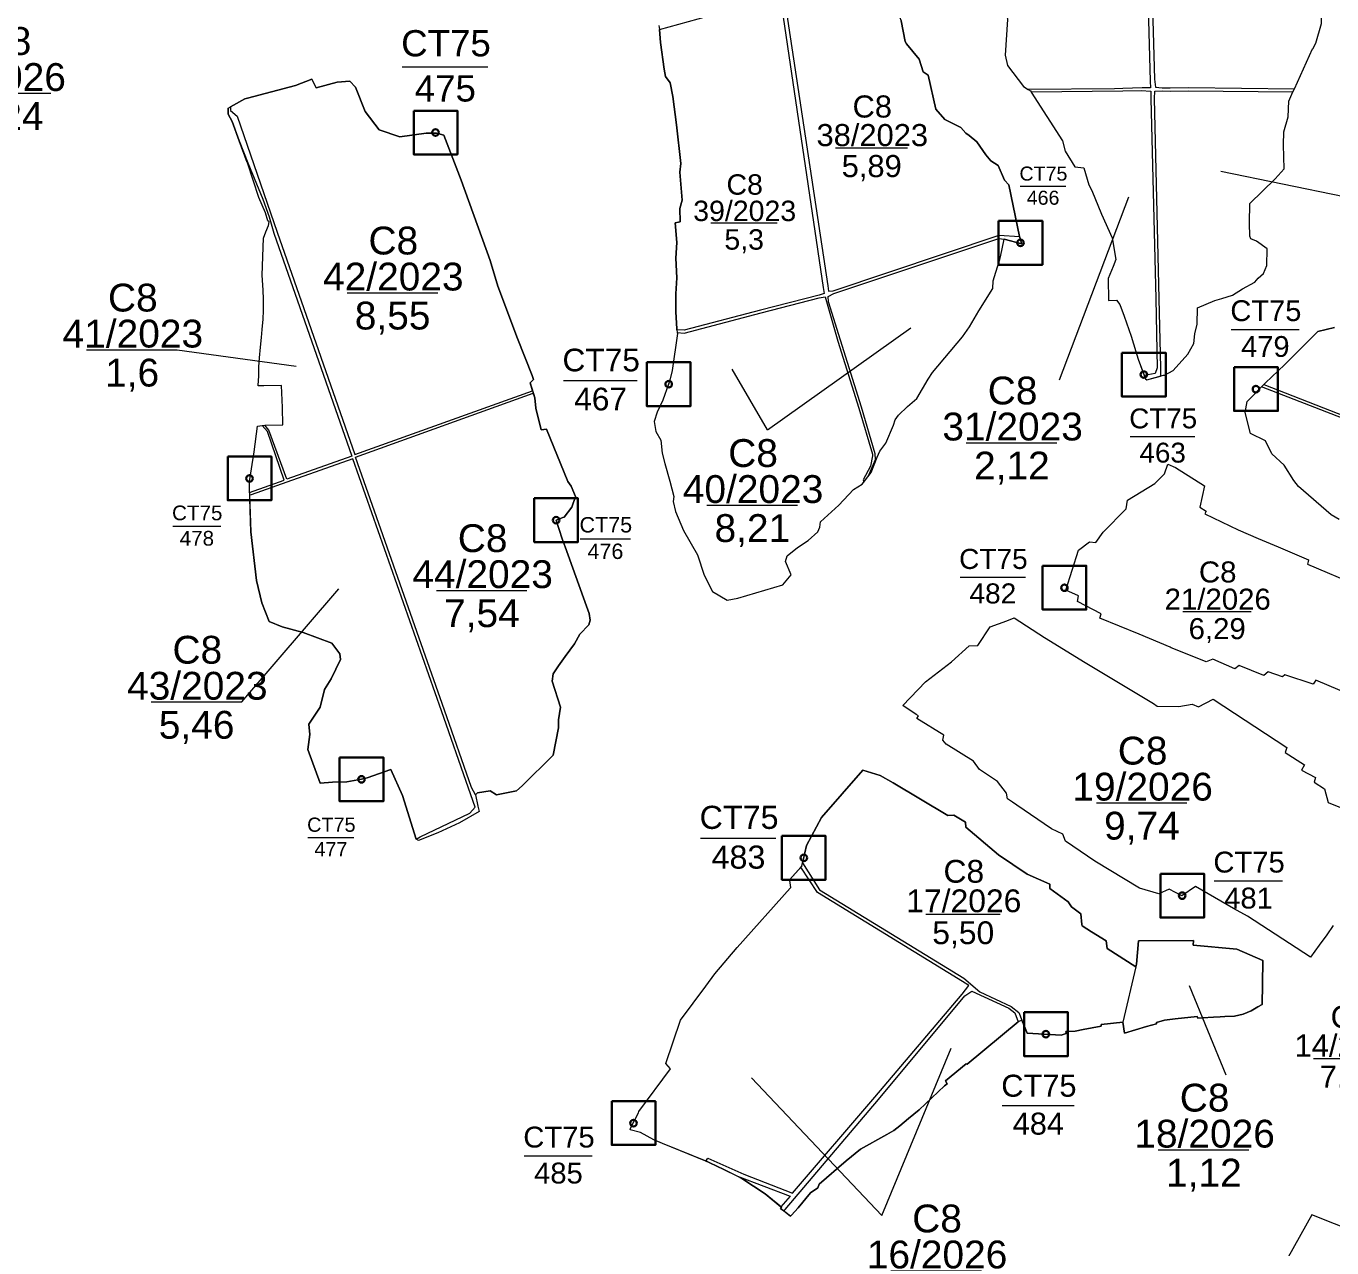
# Model space of a CAD drawing. Header units: metres. Extents: x 419786 to 426231, y 1524317 to 1528091.
# Drawn here: x 423747 to 425239, y 1525583 to 1526979 of the extents above; entities that cross this region are included whole.
import ezdxf
from ezdxf.enums import TextEntityAlignment as Align

# ---------------------------------------------------------------- set-up
doc = ezdxf.new("R2010")
doc.units = ezdxf.units.M
doc.header["$MEASUREMENT"] = 0
doc.linetypes.add('DGN Style 1', pattern=[5.902559, 0.009821, -5.892738])
doc.linetypes.add('DGN Style 2', pattern=[9.82123, 5.892738, -3.928492])
doc.layers.add('RanhOne', color=1, linetype='Continuous', lineweight=0)
doc.styles.add('Style-Arial', font='arial.ttf')
doc.styles.add('Style-Arial IF', font='ariali.ttf')

# ---------------------------------------------------------------- blocks, each defined once
blk = doc.blocks.new('*U0')
at = {"color": 0, "linetype": 'Continuous', "lineweight": -2, "ltscale": 10, "flags": 128}
blk.add_lwpolyline([(-150, 150), (150, 150), (150, -150), (-150, -150), (-150, 150)], close=True, dxfattribs=at)
at = {"color": 0, "linetype": 'Continuous', "lineweight": -2, "ltscale": 10}
blk.add_circle((-0.02828, 0.016065), 22.5, dxfattribs=at)
blk = doc.blocks.new('*U22')
at = {"layer": 'RanhOne', "color": 3, "linetype": 'Continuous', "lineweight": 13}
blk.add_line((-66.520877, -1.660429), (63.750129, -1.660429), dxfattribs=at)
at = {"layer": 'RanhOne', "color": 3, "linetype": 'Continuous', "lineweight": 13, "style": 'Style-Arial'}
blk.add_text('4,24', height=40, dxfattribs=at).set_placement((-1.025137, -54.422685), align=Align.CENTER)
at = {"layer": 'RanhOne', "color": 3, "linetype": 'Continuous', "lineweight": 13, "insert": (-0.000029, 1.089388), "char_height": 40, "attachment_point": 8, "line_spacing_factor": 0.776524, "style": 'Style-Arial'}
blk.add_mtext('C8\\P7/2026', dxfattribs=at)
blk = doc.blocks.new('*U23')
at = {"layer": 'RanhOne', "color": 3, "linetype": 'Continuous', "lineweight": 13}
blk.add_line((-66.520877, -1.660429), (63.750129, -1.660429), dxfattribs=at)
at = {"layer": 'RanhOne', "color": 3, "linetype": 'Continuous', "lineweight": 13, "style": 'Style-Arial'}
blk.add_text('1,6', height=40, dxfattribs=at).set_placement((-1.025137, -54.422685), align=Align.CENTER)
at = {"layer": 'RanhOne', "color": 3, "linetype": 'Continuous', "lineweight": 13, "insert": (-0.000029, 1.089388), "char_height": 40, "attachment_point": 8, "line_spacing_factor": 0.776524, "style": 'Style-Arial'}
blk.add_mtext('C8\\P41/2023', dxfattribs=at)
blk = doc.blocks.new('*U24')
at = {"layer": 'RanhOne', "color": 3, "linetype": 'Continuous', "lineweight": 13}
blk.add_line((-66.520877, -1.660429), (63.750129, -1.660429), dxfattribs=at)
at = {"layer": 'RanhOne', "color": 3, "linetype": 'Continuous', "lineweight": 13, "style": 'Style-Arial'}
blk.add_text('8,55', height=40, dxfattribs=at).set_placement((-1.025137, -54.422685), align=Align.CENTER)
at = {"layer": 'RanhOne', "color": 3, "linetype": 'Continuous', "lineweight": 13, "insert": (-0.000029, 1.089388), "char_height": 40, "attachment_point": 8, "line_spacing_factor": 0.776524, "style": 'Style-Arial'}
blk.add_mtext('C8\\P42/2023', dxfattribs=at)
blk = doc.blocks.new('*U25')
at = {"layer": 'RanhOne', "color": 3, "linetype": 'Continuous', "lineweight": 13}
blk.add_line((-66.520877, -1.660429), (63.750129, -1.660429), dxfattribs=at)
at = {"layer": 'RanhOne', "color": 3, "linetype": 'Continuous', "lineweight": 13, "style": 'Style-Arial'}
blk.add_text('5,46', height=40, dxfattribs=at).set_placement((-1.025137, -54.422685), align=Align.CENTER)
at = {"layer": 'RanhOne', "color": 3, "linetype": 'Continuous', "lineweight": 13, "insert": (-0.000029, 1.089388), "char_height": 40, "attachment_point": 8, "line_spacing_factor": 0.776524, "style": 'Style-Arial'}
blk.add_mtext('C8\\P43/2023', dxfattribs=at)
blk = doc.blocks.new('*U26')
at = {"layer": 'RanhOne', "color": 3, "linetype": 'Continuous', "lineweight": 13}
blk.add_line((-66.520877, -1.660429), (63.750129, -1.660429), dxfattribs=at)
at = {"layer": 'RanhOne', "color": 3, "linetype": 'Continuous', "lineweight": 13, "style": 'Style-Arial'}
blk.add_text('7,54', height=40, dxfattribs=at).set_placement((-1.025137, -54.422685), align=Align.CENTER)
at = {"layer": 'RanhOne', "color": 3, "linetype": 'Continuous', "lineweight": 13, "insert": (-0.000029, 1.089388), "char_height": 40, "attachment_point": 8, "line_spacing_factor": 0.776524, "style": 'Style-Arial'}
blk.add_mtext('C8\\P44/2023', dxfattribs=at)
blk = doc.blocks.new('*U37')
at = {"layer": 'RanhOne', "color": 3, "linetype": 'Continuous', "lineweight": 13}
blk.add_line((-66.520877, -1.660429), (63.750129, -1.660429), dxfattribs=at)
at = {"layer": 'RanhOne', "color": 3, "linetype": 'Continuous', "lineweight": 13, "style": 'Style-Arial'}
blk.add_text('2,12', height=40, dxfattribs=at).set_placement((-1.025137, -54.422685), align=Align.CENTER)
at = {"layer": 'RanhOne', "color": 3, "linetype": 'Continuous', "lineweight": 13, "insert": (-0.000029, 1.089388), "char_height": 40, "attachment_point": 8, "line_spacing_factor": 0.776524, "style": 'Style-Arial'}
blk.add_mtext('C8\\P31/2023', dxfattribs=at)
blk = doc.blocks.new('*U39')
at = {"layer": 'RanhOne', "color": 3, "linetype": 'Continuous', "lineweight": 13}
blk.add_line((-66.520877, -1.660429), (63.750129, -1.660429), dxfattribs=at)
at = {"layer": 'RanhOne', "color": 3, "linetype": 'Continuous', "lineweight": 13, "style": 'Style-Arial'}
blk.add_text('8,21', height=40, dxfattribs=at).set_placement((-1.025137, -54.422685), align=Align.CENTER)
at = {"layer": 'RanhOne', "color": 3, "linetype": 'Continuous', "lineweight": 13, "insert": (-0.000029, 1.089388), "char_height": 40, "attachment_point": 8, "line_spacing_factor": 0.776524, "style": 'Style-Arial'}
blk.add_mtext('C8\\P40/2023', dxfattribs=at)
blk = doc.blocks.new('*U40')
at = {"layer": 'RanhOne', "color": 3, "linetype": 'Continuous', "lineweight": 13}
blk.add_line((-66.520877, -1.660429), (63.750129, -1.660429), dxfattribs=at)
at = {"layer": 'RanhOne', "color": 3, "linetype": 'Continuous', "lineweight": 13, "style": 'Style-Arial'}
blk.add_text('5,3', height=40, dxfattribs=at).set_placement((-1.025137, -54.422685), align=Align.CENTER)
at = {"layer": 'RanhOne', "color": 3, "linetype": 'Continuous', "lineweight": 13, "insert": (-0.000029, 1.089388), "char_height": 40, "attachment_point": 8, "line_spacing_factor": 0.776524, "style": 'Style-Arial'}
blk.add_mtext('C8\\P39/2023', dxfattribs=at)
blk = doc.blocks.new('*U41')
at = {"layer": 'RanhOne', "color": 3, "linetype": 'Continuous', "lineweight": 13}
blk.add_line((-66.520877, -1.660429), (63.750129, -1.660429), dxfattribs=at)
at = {"layer": 'RanhOne', "color": 3, "linetype": 'Continuous', "lineweight": 13, "style": 'Style-Arial'}
blk.add_text('5,89', height=40, dxfattribs=at).set_placement((-1.025137, -54.422685), align=Align.CENTER)
at = {"layer": 'RanhOne', "color": 3, "linetype": 'Continuous', "lineweight": 13, "insert": (-0.000029, 1.089388), "char_height": 40, "attachment_point": 8, "line_spacing_factor": 0.776524, "style": 'Style-Arial'}
blk.add_mtext('C8\\P38/2023', dxfattribs=at)
blk = doc.blocks.new('*U42')
at = {"layer": 'RanhOne', "color": 3, "linetype": 'Continuous', "lineweight": 13}
blk.add_line((-66.520877, -1.660429), (63.750129, -1.660429), dxfattribs=at)
at = {"layer": 'RanhOne', "color": 3, "linetype": 'Continuous', "lineweight": 13, "style": 'Style-Arial'}
blk.add_text('4,48', height=40, dxfattribs=at).set_placement((-1.025137, -54.422685), align=Align.CENTER)
at = {"layer": 'RanhOne', "color": 3, "linetype": 'Continuous', "lineweight": 13, "insert": (-0.000029, 1.089388), "char_height": 40, "attachment_point": 8, "line_spacing_factor": 0.776524, "style": 'Style-Arial'}
blk.add_mtext('C8\\P16/2026', dxfattribs=at)
blk = doc.blocks.new('*U43')
at = {"layer": 'RanhOne', "color": 3, "linetype": 'Continuous', "lineweight": 13}
blk.add_line((-66.520877, -1.660429), (63.750129, -1.660429), dxfattribs=at)
at = {"layer": 'RanhOne', "color": 3, "linetype": 'Continuous', "lineweight": 13, "style": 'Style-Arial'}
blk.add_text('1,12', height=40, dxfattribs=at).set_placement((-1.025137, -54.422685), align=Align.CENTER)
at = {"layer": 'RanhOne', "color": 3, "linetype": 'Continuous', "lineweight": 13, "insert": (-0.000029, 1.089388), "char_height": 40, "attachment_point": 8, "line_spacing_factor": 0.776524, "style": 'Style-Arial'}
blk.add_mtext('C8\\P18/2026', dxfattribs=at)
blk = doc.blocks.new('*U44')
at = {"layer": 'RanhOne', "color": 3, "linetype": 'Continuous', "lineweight": 13}
blk.add_line((-66.520877, -1.660429), (63.750129, -1.660429), dxfattribs=at)
at = {"layer": 'RanhOne', "color": 3, "linetype": 'Continuous', "lineweight": 13, "style": 'Style-Arial'}
blk.add_text('9,74', height=40, dxfattribs=at).set_placement((-1.025137, -54.422685), align=Align.CENTER)
at = {"layer": 'RanhOne', "color": 3, "linetype": 'Continuous', "lineweight": 13, "insert": (-0.000029, 1.089388), "char_height": 40, "attachment_point": 8, "line_spacing_factor": 0.776524, "style": 'Style-Arial'}
blk.add_mtext('C8\\P19/2026', dxfattribs=at)
blk = doc.blocks.new('*U45')
at = {"layer": 'RanhOne', "color": 3, "linetype": 'Continuous', "lineweight": 13}
blk.add_line((-66.520877, -1.660429), (63.750129, -1.660429), dxfattribs=at)
at = {"layer": 'RanhOne', "color": 3, "linetype": 'Continuous', "lineweight": 13, "style": 'Style-Arial'}
blk.add_text('5,50', height=40, dxfattribs=at).set_placement((-1.025137, -54.422685), align=Align.CENTER)
at = {"layer": 'RanhOne', "color": 3, "linetype": 'Continuous', "lineweight": 13, "insert": (-0.000029, 1.089388), "char_height": 40, "attachment_point": 8, "line_spacing_factor": 0.776524, "style": 'Style-Arial'}
blk.add_mtext('C8\\P17/2026', dxfattribs=at)
blk = doc.blocks.new('*U50')
at = {"layer": 'RanhOne', "color": 3, "linetype": 'Continuous', "lineweight": 13}
blk.add_line((-66.520877, -1.660429), (63.750129, -1.660429), dxfattribs=at)
at = {"layer": 'RanhOne', "color": 3, "linetype": 'Continuous', "lineweight": 13, "style": 'Style-Arial'}
blk.add_text('7,23', height=40, dxfattribs=at).set_placement((-1.025137, -54.422685), align=Align.CENTER)
at = {"layer": 'RanhOne', "color": 3, "linetype": 'Continuous', "lineweight": 13, "insert": (-0.000029, 1.089388), "char_height": 40, "attachment_point": 8, "line_spacing_factor": 0.776524, "style": 'Style-Arial'}
blk.add_mtext('C8\\P14/2026', dxfattribs=at)
blk = doc.blocks.new('*U75')
at = {"layer": 'RanhOne', "color": 3, "linetype": 'Continuous', "lineweight": 13}
blk.add_line((-66.520877, -1.660429), (63.750129, -1.660429), dxfattribs=at)
at = {"layer": 'RanhOne', "color": 3, "linetype": 'Continuous', "lineweight": 13, "style": 'Style-Arial'}
for s, p in [('CT75', (-0.000029, 14.422722)), ('475', (-1.025137, -54.422685))]:
    blk.add_text(s, height=40, dxfattribs=at).set_placement(p, align=Align.CENTER)
blk = doc.blocks.new('*U76')
at = {"layer": 'RanhOne', "color": 3, "linetype": 'Continuous', "lineweight": 13}
blk.add_line((-66.520877, -1.660429), (63.750129, -1.660429), dxfattribs=at)
at = {"layer": 'RanhOne', "color": 3, "linetype": 'Continuous', "lineweight": 13, "style": 'Style-Arial'}
for s, p in [('CT75', (-0.000029, 14.422722)), ('478', (-1.025137, -54.422685))]:
    blk.add_text(s, height=40, dxfattribs=at).set_placement(p, align=Align.CENTER)
blk = doc.blocks.new('*U77')
at = {"layer": 'RanhOne', "color": 3, "linetype": 'Continuous', "lineweight": 13}
blk.add_line((-66.520877, -1.660429), (63.750129, -1.660429), dxfattribs=at)
at = {"layer": 'RanhOne', "color": 3, "linetype": 'Continuous', "lineweight": 13, "style": 'Style-Arial'}
for s, p in [('CT75', (-0.000029, 14.422722)), ('477', (-1.025137, -54.422685))]:
    blk.add_text(s, height=40, dxfattribs=at).set_placement(p, align=Align.CENTER)
blk = doc.blocks.new('*U78')
at = {"layer": 'RanhOne', "color": 3, "linetype": 'Continuous', "lineweight": 13}
blk.add_line((-66.520877, -1.660429), (63.750129, -1.660429), dxfattribs=at)
at = {"layer": 'RanhOne', "color": 3, "linetype": 'Continuous', "lineweight": 13, "style": 'Style-Arial'}
for s, p in [('CT75', (-0.000029, 14.422722)), ('476', (-1.025137, -54.422685))]:
    blk.add_text(s, height=40, dxfattribs=at).set_placement(p, align=Align.CENTER)
blk = doc.blocks.new('*U84')
at = {"layer": 'RanhOne', "color": 3, "linetype": 'Continuous', "lineweight": 13}
blk.add_line((-66.520877, -1.660429), (63.750129, -1.660429), dxfattribs=at)
at = {"layer": 'RanhOne', "color": 3, "linetype": 'Continuous', "lineweight": 13, "style": 'Style-Arial'}
for s, p in [('CT75', (-0.000029, 14.422722)), ('466', (-1.025137, -54.422685))]:
    blk.add_text(s, height=40, dxfattribs=at).set_placement(p, align=Align.CENTER)
blk = doc.blocks.new('*U85')
at = {"layer": 'RanhOne', "color": 3, "linetype": 'Continuous', "lineweight": 13}
blk.add_line((-66.520877, -1.660429), (63.750129, -1.660429), dxfattribs=at)
at = {"layer": 'RanhOne', "color": 3, "linetype": 'Continuous', "lineweight": 13, "style": 'Style-Arial'}
for s, p in [('CT75', (-0.000029, 14.422722)), ('467', (-1.025137, -54.422685))]:
    blk.add_text(s, height=40, dxfattribs=at).set_placement(p, align=Align.CENTER)
blk = doc.blocks.new('*U86')
at = {"layer": 'RanhOne', "color": 3, "linetype": 'Continuous', "lineweight": 13}
blk.add_line((-66.520877, -1.660429), (63.750129, -1.660429), dxfattribs=at)
at = {"layer": 'RanhOne', "color": 3, "linetype": 'Continuous', "lineweight": 13, "style": 'Style-Arial'}
for s, p in [('CT75', (-0.000029, 14.422722)), ('463', (-1.025137, -54.422685))]:
    blk.add_text(s, height=40, dxfattribs=at).set_placement(p, align=Align.CENTER)
blk = doc.blocks.new('*U87')
at = {"layer": 'RanhOne', "color": 3, "linetype": 'Continuous', "lineweight": 13}
blk.add_line((-66.520877, -1.660429), (63.750129, -1.660429), dxfattribs=at)
at = {"layer": 'RanhOne', "color": 3, "linetype": 'Continuous', "lineweight": 13, "style": 'Style-Arial'}
for s, p in [('CT75', (-0.000029, 14.422722)), ('482', (-1.025137, -54.422685))]:
    blk.add_text(s, height=40, dxfattribs=at).set_placement(p, align=Align.CENTER)
blk = doc.blocks.new('*U88')
at = {"layer": 'RanhOne', "color": 3, "linetype": 'Continuous', "lineweight": 13}
blk.add_line((-66.520877, -1.660429), (63.750129, -1.660429), dxfattribs=at)
at = {"layer": 'RanhOne', "color": 3, "linetype": 'Continuous', "lineweight": 13, "style": 'Style-Arial'}
for s, p in [('CT75', (-0.000029, 14.422722)), ('479', (-1.025137, -54.422685))]:
    blk.add_text(s, height=40, dxfattribs=at).set_placement(p, align=Align.CENTER)
blk = doc.blocks.new('*U91')
at = {"layer": 'RanhOne', "color": 3, "linetype": 'Continuous', "lineweight": 13}
blk.add_line((-66.520877, -1.660429), (63.750129, -1.660429), dxfattribs=at)
at = {"layer": 'RanhOne', "color": 3, "linetype": 'Continuous', "lineweight": 13, "style": 'Style-Arial'}
for s, p in [('CT75', (-0.000029, 14.422722)), ('481', (-1.025137, -54.422685))]:
    blk.add_text(s, height=40, dxfattribs=at).set_placement(p, align=Align.CENTER)
blk = doc.blocks.new('*U92')
at = {"layer": 'RanhOne', "color": 3, "linetype": 'Continuous', "lineweight": 13}
blk.add_line((-66.520877, -1.660429), (63.750129, -1.660429), dxfattribs=at)
at = {"layer": 'RanhOne', "color": 3, "linetype": 'Continuous', "lineweight": 13, "style": 'Style-Arial'}
for s, p in [('CT75', (-0.000029, 14.422722)), ('483', (-1.025137, -54.422685))]:
    blk.add_text(s, height=40, dxfattribs=at).set_placement(p, align=Align.CENTER)
blk = doc.blocks.new('*U93')
at = {"layer": 'RanhOne', "color": 3, "linetype": 'Continuous', "lineweight": 13}
blk.add_line((-66.520877, -1.660429), (63.750129, -1.660429), dxfattribs=at)
at = {"layer": 'RanhOne', "color": 3, "linetype": 'Continuous', "lineweight": 13, "style": 'Style-Arial'}
for s, p in [('CT75', (-0.000029, 14.422722)), ('484', (-1.025137, -54.422685))]:
    blk.add_text(s, height=40, dxfattribs=at).set_placement(p, align=Align.CENTER)
blk = doc.blocks.new('*U94')
at = {"layer": 'RanhOne', "color": 3, "linetype": 'Continuous', "lineweight": 13}
blk.add_line((-66.520877, -1.660429), (63.750129, -1.660429), dxfattribs=at)
at = {"layer": 'RanhOne', "color": 3, "linetype": 'Continuous', "lineweight": 13, "style": 'Style-Arial'}
for s, p in [('CT75', (-0.000029, 14.422722)), ('485', (-1.025137, -54.422685))]:
    blk.add_text(s, height=40, dxfattribs=at).set_placement(p, align=Align.CENTER)
blk = doc.blocks.new('*U108')
at = {"layer": 'RanhOne', "color": 3, "linetype": 'Continuous', "lineweight": 13}
blk.add_line((-66.520877, -1.660429), (63.750129, -1.660429), dxfattribs=at)
at = {"layer": 'RanhOne', "color": 3, "linetype": 'Continuous', "lineweight": 13, "style": 'Style-Arial'}
blk.add_text('6,29', height=40, dxfattribs=at).set_placement((-1.025137, -54.422685), align=Align.CENTER)
at = {"layer": 'RanhOne', "color": 3, "linetype": 'Continuous', "lineweight": 13, "insert": (-0.000029, 1.089388), "char_height": 40, "attachment_point": 8, "line_spacing_factor": 0.776524, "style": 'Style-Arial'}
blk.add_mtext('C8\\P21/2026', dxfattribs=at)

msp = doc.modelspace()

# ---------------------------------------------------------------- linework, layer by layer
at = {"layer": 'RanhOne', "color": 3, "linetype": 'Continuous', "lineweight": 0}
for p, q in [((424470.206, 1526980.124), (424470.876, 1526975.726)), ((425194.5444, 1526904.2666), (425196.1819, 1526907.8475)), ((424490.7096, 1526632.4631), (424491.1165, 1526629.3209)), ((425158.6957, 1526567.2566), (425161.2491, 1526569.8486)), ((424325.8269, 1526562.8205), (424326.6552, 1526560.1583)), ((424704.1712, 1526458.3466), (424709.7558, 1526465.6709)), ((424002.4304, 1526446.4321), (424002.5366, 1526443.45))]:
    msp.add_line(p, q, dxfattribs=at)
at = {"layer": 'RanhOne', "color": 3, "linetype": 'DGN Style 2', "lineweight": 0}
for p, q in [((423977.81, 1526885.52), (423980.6212, 1526887.1176)), ((424017.0213, 1526522.982), (424019.978, 1526523.401))]:
    msp.add_line(p, q, dxfattribs=at)
at = {"layer": 'RanhOne', "color": 7, "linetype": 'Continuous', "lineweight": 0}
for p, q in [((425253.24797, 1526784.335375), (425112.33314, 1526813.485443)), ((424927.686122, 1526575.426556), (425007.051945, 1526784.335375)), ((424594.329416, 1526517.936144), (424757.920195, 1526634.536415)), ((423919.73951, 1526609.519344), (424055.736393, 1526590.724543)), ((424594.329416, 1526517.936144), (424553.836649, 1526587.572417)), ((423993.436347, 1526207.086464), (424104.327713, 1526336.471174)), ((425015.0817, 1525904.5053), (425000.22, 1525841.382)), ((425118.365736, 1525780.703002), (425076.253258, 1525882.728239)), ((424724.776039, 1525620.377629), (424804.141863, 1525811.472518)), ((424724.776039, 1525620.377629), (424575.762656, 1525777.464105))]:
    msp.add_line(p, q, dxfattribs=at)
at = {"layer": 'RanhOne', "color": 3, "linetype": 'DGN Style 1', "lineweight": 0}
msp.add_line((424880.567, 1525841.602), (424884.764, 1525843.597), dxfattribs=at)
at = {"layer": 'RanhOne', "color": 3, "linetype": 'Continuous', "lineweight": 0, "flags": 128}
for points in [[(424812.113, 1527184.807), (424895.2775, 1527188.4802), (424981.1991, 1527189.5631), (425000, 1527189.6956), (425024.031, 1527189.865), (425029.1785, 1527000), (425031.439, 1526916.624), (425031.728, 1526908.995), (425022.18, 1526908.971), (425000, 1526908.2223), (424990.8332, 1526907.9128), (424891.9393, 1526907.1111)], [(424812.113, 1527184.807), (424823.225, 1527160.664), (424827.07, 1527124.29), (424834.986, 1527114.792), (424846.983, 1527113.11), (424857.1005, 1527087.9721), (424857.93, 1527050.83), (424857.83, 1527026.54), (424857.4, 1527017.77), (424864.88, 1527000), (424865.07, 1526999.55), (424867.8, 1526992.15), (424868.33, 1526986.98), (424865.579, 1526946.438), (424868.502, 1526934.508), (424886.756, 1526910.274), (424891.9393, 1526907.1111)], [(425181.0435, 1527191.2478), (425052.1375, 1527191.0581), (425036.523, 1527189.585), (425029.704, 1527189.19), (425029.319, 1527179.745), (425034.2076, 1527000), (425036.417, 1526918.764), (425037.366, 1526909.684), (425045.288, 1526908.984), (425054.4219, 1526908.8238), (425075.1121, 1526909.2722), (425196.1819, 1526907.8475)], [(425196.1819, 1526907.8475), (425217.011, 1526953.397), (425217.192, 1526953.672), (425220.525, 1526959.863), (425227.062, 1526982.53), (425227.28, 1527021.755), (425222.992, 1527074.383), (425220.26, 1527076.69), (425217.66, 1527083.58), (425214.85, 1527090.02), (425212.81, 1527100.62), (425211.95, 1527110.7), (425210.94, 1527117.25), (425208.77, 1527117.64), (425199.42, 1527127.37), (425189.66, 1527134.92), (425183.07, 1527144.9), (425182.16, 1527164.7), (425181.0435, 1527191.2478)], [(424733.992, 1527043.552), (424617.771, 1527015.494), (424613.716, 1527014.305), (424613.954, 1527008.87), (424615.2862, 1527000), (424662.958, 1526682.582), (424664.025, 1526676.494), (424669.263, 1526676.846), (424858.7383, 1526740.6946), (424882.282, 1526739.124)], [(424733.992, 1527043.552), (424736.599, 1527022.525), (424739.89, 1527007.886), (424744.889, 1526990.042), (424747.049, 1526985.456), (424751.646, 1526961.696), (424752.909, 1526959.157), (424767.5019, 1526941.5983), (424772.05, 1526927.13), (424777.88, 1526923.22), (424786.56, 1526884.64), (424796.82, 1526872.74), (424814.98, 1526863.54), (424820.92, 1526857.26), (424824.51, 1526854.64), (424833.55, 1526847.08), (424843.54, 1526832.22), (424849.23, 1526825.35), (424857.76, 1526820.04), (424864.84, 1526803.5), (424869.751, 1526798.169), (424882.282, 1526739.124)], [(424470.876, 1526975.726), (424559.2744, 1527000), (424607.789, 1527013.322), (424609.355, 1527008.795), (424610.6528, 1527000), (424657.74, 1526680.887), (424658.7921, 1526673.757), (424653.398, 1526671.968), (424586.2809, 1526654.8518), (424498.8859, 1526631.813), (424490.7096, 1526632.4631)], [(424490.7096, 1526632.4631), (424490.55, 1526633.696), (424489.62, 1526652.775), (424489.348, 1526673.613), (424490.695, 1526691.975), (424489.425, 1526714.445), (424490.613, 1526732.15), (424488.664, 1526754.757), (424494.576, 1526755.846), (424494.023, 1526770.858), (424496.695, 1526780.514), (424493.988, 1526812.72), (424495.261, 1526822.598), (424490.181, 1526866.718), (424486.035, 1526898.88), (424482.885, 1526914.623), (424477.8129, 1526921.7434), (424476.202, 1526930.328), (424472.012, 1526960.571), (424470.876, 1526975.726)], [(424325.8269, 1526562.8205), (424322.98, 1526571.97), (424326.89, 1526575.52), (424325.38, 1526580.22), (424308.58, 1526622.41), (424286.18, 1526682.41), (424277.3, 1526711.69), (424244.0869, 1526803.2914), (424224.261, 1526854.936), (424216.054, 1526857.24), (424204.3199, 1526856.9346), (424174.2, 1526853.09), (424150.4, 1526860.85), (424134.393, 1526881.8), (424123.574, 1526909.637), (424117.01, 1526916.61), (424102.527, 1526915.561), (424078.696, 1526909.111), (424073.577, 1526918.658), (424055.02, 1526911.44), (424000, 1526897.2), (423996.99, 1526896.42), (423980.6212, 1526887.1176)], [(424891.9393, 1526907.1111), (424894.527, 1526905.532), (424895.3345, 1526904.274)], [(424895.3345, 1526904.274), (425000, 1526905.4932), (425021.275, 1526905.741), (425032.12, 1526905.002), (425032.292, 1526896.768), (425037.8895, 1526667.7457), (425039.5514, 1526588.9838), (425036.961, 1526582.416), (425024.7194, 1526580.2444)], [(424895.3345, 1526904.274), (424895.5488, 1526903.9402), (424931.35, 1526848.169), (424934.481, 1526836.366), (424945.2, 1526818.643), (424955.551, 1526817.47), (424961.252, 1526797.907), (424964.81, 1526791.5), (424975.992, 1526764.645), (424988.034, 1526737.696), (424992.14, 1526712.921), (424989.204, 1526704.909), (424983.601, 1526690.992), (424984, 1526665.73), (424992.92, 1526666.21), (424996.84, 1526661.25), (425001.72, 1526648.18), (425009.64, 1526625.18), (425017.84, 1526598.89), (425024.7194, 1526580.2444)], [(425043.784, 1526579.6724), (425043.5506, 1526589.0682), (425041.8885, 1526667.8357), (425036.493, 1526896.668), (425036.697, 1526904.939), (425045.092, 1526905.339), (425054.4801, 1526905.2242), (425075.1299, 1526905.6718), (425194.5444, 1526904.2666)], [(425043.784, 1526579.6724), (425046.63, 1526580.42), (425047.6084, 1526580.6908), (425057.649, 1526585.802), (425074.3, 1526604.59), (425081.23, 1526616.92), (425082.37, 1526627.94), (425084.93, 1526639), (425085.52, 1526657.6), (425105.33, 1526665.71), (425113.41, 1526668.01), (425125.61, 1526672.18), (425136.98, 1526679.34), (425150.93, 1526686.79), (425154.74, 1526691.51), (425161.01, 1526696.63), (425164.82, 1526705.83), (425164.91, 1526725.11), (425153.02, 1526733.66), (425146.5, 1526736.18), (425145.18, 1526739.47), (425144.79, 1526754.38), (425145.17, 1526776.6), (425174.139, 1526804.809), (425184.688, 1526816.418), (425183.693, 1526843.858), (425184.053, 1526858.516), (425189.127, 1526875.807), (425189.739, 1526893.758), (425194.5444, 1526904.2666)], [(423977.81, 1526885.52), (423977.94, 1526878.82), (423982.642, 1526870.542), (423990.733, 1526848.169)], [(423980.6212, 1526887.1176), (423980.602, 1526883.012), (423988.305, 1526876.43), (424033.854, 1526743.795), (424122.781, 1526489.78), (424325.8269, 1526562.8205)], [(423990.733, 1526848.169), (424000.332, 1526823.122), (424017.474, 1526781.58), (424024.795, 1526761.394), (424030.05, 1526742.812), (424119.412, 1526488.089), (424044.994, 1526461.679), (424024.6, 1526517.675), (424019.978, 1526523.401)], [(424019.978, 1526523.401), (424040.342, 1526523.8), (424039.887, 1526543.726), (424038.781, 1526568.692), (424018.845, 1526568.25), (424013.98, 1526568.25), (424012.5269, 1526568.25), (424012.2288, 1526568.2358), (424012.31, 1526569.03), (424012.88, 1526579.29), (424013.21, 1526590.04), (424013.91, 1526600.32), (424014.87, 1526612.74), (424016.07, 1526623.55), (424016.97, 1526632.87), (424017.93, 1526644.52), (424018.27, 1526654.55), (424018.38, 1526667.26), (424017.92, 1526677.78), (424016.776, 1526694.977), (424018.23, 1526736.98), (424021.21, 1526744.4), (424023.95, 1526751.5), (424024.89, 1526755.94), (424023.49, 1526757.09), (424020.54, 1526766.02), (424013.12, 1526783.51), (424000, 1526823.22), (423999.86, 1526823.64), (423990.733, 1526848.169)], [(424709.7558, 1526465.6709), (424717.611, 1526484.227), (424717.2814, 1526490.5276), (424701.4222, 1526543.8734), (424677.6902, 1526620.4114), (424664.044, 1526664.553), (424663.374, 1526670.525), (424669.816, 1526674.048), (424858.5233, 1526736.7116), (424864.679, 1526736.142)], [(424709.7558, 1526465.6709), (424712.5, 1526469.27), (424719.37, 1526487), (424722.74, 1526493.56), (424729.45, 1526502.89), (424738.21, 1526523.48), (424740.25, 1526529.65), (424743.72, 1526534.93), (424754.3, 1526544.9), (424764.7, 1526554.05), (424777.67, 1526576.143), (424782.914, 1526583.549), (424816.92, 1526624.25), (424824.96, 1526635.79), (424835.51, 1526654.27), (424851.47, 1526679.549), (424852.061, 1526688.454), (424858.6, 1526709.22), (424859.49, 1526712.9), (424860.38, 1526715.97), (424864.679, 1526736.142)], [(424882.282, 1526739.124), (424884.91, 1526730.57), (424864.679, 1526736.142)], [(424491.1165, 1526629.3209), (424499.1661, 1526628.681), (424587.0587, 1526651.851), (424653.295, 1526668.819), (424660.142, 1526670.188), (424661.73, 1526664.801), (424674.7238, 1526619.5106), (424698.4558, 1526542.9726), (424714.1593, 1526490.1507), (424713.988, 1526488.55), (424711.962, 1526476.552), (424703.469, 1526461.119), (424704.1712, 1526458.3466)], [(424491.1165, 1526629.3209), (424491.28, 1526628.058), (424485.21, 1526585.775), (424482.677, 1526574.73), (424481.116, 1526570.187), (424474.648, 1526551.847), (424468.053, 1526538.374), (424464.725, 1526527.686), (424466.434, 1526516.044), (424472.354, 1526506.192), (424473.859, 1526491.382), (424476.788, 1526479.795), (424482.794, 1526459.577), (424487.034, 1526441.727), (424486.5, 1526436.115), (424489.013, 1526424.612), (424498.169, 1526403.041), (424514.297, 1526375.195), (424521.737, 1526351.886), (424531.278, 1526333.298), (424548.137, 1526323.516), (424560.206, 1526325.874), (424611.617, 1526340.957), (424621.3896, 1526352.3154), (424614.58, 1526367.72), (424616.695, 1526374.141), (424628.569, 1526383.818), (424640.756, 1526391.703), (424651.879, 1526401.716), (424653.822, 1526407.041), (424654.648, 1526413.14), (424675.769, 1526432.081), (424692.39, 1526449.94), (424702.26, 1526455.84), (424704.1712, 1526458.3466)], [(425242.01, 1526635.178), (425222.848, 1526630.4962), (425185.08, 1526592.52), (425163.27, 1526571.9), (425161.2491, 1526569.8486)], [(425024.7194, 1526580.2444), (425026.16, 1526576.34), (425027.52, 1526575.4), (425043.1222, 1526579.4985), (425043.784, 1526579.6724)], [(425161.2491, 1526569.8486), (425388.4291, 1526481.3306), (425443.262, 1526460.686), (425448.655, 1526458.694), (425449.248, 1526454.763), (425441.904, 1526457.447), (425387.3905, 1526478.652), (425158.6957, 1526567.2566)], [(424260.609, 1526100.844), (424256.039, 1526109.494), (424225.243, 1526197.862), (424123.564, 1526486.804), (424326.6552, 1526560.1583)], [(424260.609, 1526100.844), (424262.712, 1526103.31), (424277.443, 1526105.379), (424284.639, 1526100.897), (424307.498, 1526105.664), (424313.92, 1526111.28), (424349.19, 1526146.48), (424355.567, 1526177.465), (424355.416, 1526186.665), (424357.509, 1526201.149), (424348.19, 1526230.95), (424349.165, 1526239.378), (424355.53, 1526248.42), (424363.01, 1526259.06), (424373.79, 1526273.53), (424379.958, 1526284.436), (424390.247, 1526295.28), (424391.61, 1526300.557), (424390.4876, 1526308.0282), (424387.57, 1526316.72), (424362.92, 1526384.53), (424359.74, 1526393.54), (424352.57, 1526414.9), (424360.4402, 1526417.748), (424361.8, 1526418.24), (424370.7, 1526429.84), (424374.98, 1526441.83), (424370.07, 1526453.67), (424366.22, 1526458.96), (424341.63, 1526518.79), (424335.74, 1526518.26), (424329.34, 1526542.98), (424328.31, 1526554.84), (424326.6552, 1526560.1583)], [(425247.38, 1526415.61), (425238.37, 1526420.79), (425201.05, 1526453.25), (425195.5523, 1526460.0445), (425184.6489, 1526477.6143), (425170.33, 1526490.55), (425163.11, 1526505.5), (425145.88, 1526513.81), (425140.08, 1526538.03), (425142.18, 1526550.42), (425142.087, 1526550.397), (425158.6957, 1526567.2566)], [(424002.4304, 1526446.4321), (424002.228, 1526452.117), (424002.284, 1526459.005), (424007.56, 1526493.043), (424011.42, 1526522.438), (424017.0213, 1526522.982)], [(424002.4304, 1526446.4321), (424041.826, 1526460.517), (424022.88, 1526516.354), (424017.0213, 1526522.982)], [(424192.79, 1526050.174), (424197.371, 1526053.102), (424254.164, 1526079.865), (424260.134, 1526086.864), (424252.492, 1526108.709), (424221.737, 1526196.885), (424120.388, 1526484.853), (424044.837, 1526458.221), (424004.134, 1526444.0078), (424002.5366, 1526443.45)], [(425261.25, 1526215.05), (425220.51, 1526232.07), (425217.78, 1526227.38), (425185.32, 1526238.28), (425182.72, 1526235.8), (425166.22, 1526241.53), (425161.33, 1526237.5), (425133.19, 1526248.95), (425128.17, 1526244.97), (425103.08, 1526256.14), (425095.46, 1526253.09), (425092.62, 1526254.06), (425055.58, 1526269.12), (425054.26, 1526269.68), (425018.95, 1526284.76), (424973.97, 1526302.98), (424975.36, 1526307.95), (424948.46, 1526322.01), (424949.46, 1526328.4), (424934.99, 1526334.73), (424949.59, 1526380.59), (424962.2, 1526390.2), (424969.49, 1526389.44), (424977.58, 1526401.09), (425004.13, 1526427.74), (425005.4696, 1526437.6741), (425036.795, 1526456.841), (425047.897, 1526467.84), (425051.76, 1526478.9), (425060.4819, 1526475.2307), (425093.5173, 1526454.2566), (425088, 1526429.55), (425095.33, 1526425.34), (425093.91, 1526422.15), (425131.96, 1526403.72), (425154.9675, 1526393.9938), (425177.78, 1526384.35), (425212.41, 1526369.62), (425211.9489, 1526367.5887), (425211.3, 1526364.73), (425268.784, 1526340.13)], [(424002.5366, 1526443.45), (424004.026, 1526401.617), (424010.241, 1526345.889), (424016.492, 1526320.359), (424024.713, 1526299.018), (424039.543, 1526293.074), (424063.54, 1526286.48), (424096.602, 1526274.383), (424105.5, 1526262.115), (424106.51, 1526255.66), (424095.55, 1526233.71), (424088.041, 1526221.417), (424082.942, 1526201.27), (424070.035, 1526181.625), (424071.184, 1526169.788), (424068.938, 1526152.767), (424083.2589, 1526114.2526), (424097.362, 1526115.387), (424113.5676, 1526115.6937), (424130.156, 1526118.941), (424136.92, 1526120.42), (424163.95, 1526129.87), (424176.99, 1526100.051), (424192.79, 1526050.174)], [(425240.373, 1525951.859), (425233.088, 1525941.119), (425224.668, 1525929.275), (425214.472, 1525915.3234), (425142.66, 1525962.41), (425126.69, 1525970.98), (425083.1, 1525996.21), (425067.58, 1525985.74), (425053.13, 1525993.14), (425041.17, 1525988.05), (425019.05, 1525994.17), (424968.16, 1526025.1), (424934.52, 1526048.04), (424931.47, 1526056.01), (424918.8, 1526062.02), (424878.94, 1526089.03), (424874.0277, 1526092.5374), (424868.59, 1526096.42), (424867.26, 1526102.89), (424856.848, 1526116.266), (424836.592, 1526130.013), (424829.661, 1526139.596), (424798.399, 1526159.011), (424794.61, 1526163.42), (424795.82, 1526169.07), (424764.88, 1526188.32), (424766.71, 1526191.29), (424764.2441, 1526192.9256), (424748.92, 1526203.09), (424774.59, 1526230.07), (424804.54, 1526253.07), (424824.59, 1526271.26), (424834.37, 1526271.62), (424848.523, 1526293.086), (424867.5912, 1526299.8347), (424876.15, 1526303.4), (424910.53, 1526280.65), (424957.34, 1526252.3), (424998.97, 1526226.92), (425035.12, 1526205.22), (425039.3782, 1526202.5029), (425064.271, 1526202.009), (425079.464, 1526204.474), (425086.499, 1526201.555), (425103.212, 1526210.204), (425187.66, 1526154.93), (425185.82, 1526149.53), (425207.93, 1526135.15), (425204.27, 1526129.25), (425220.5, 1526120.92), (425218.85, 1526115.49), (425230.59, 1526107.75), (425234.68, 1526092.32), (425258.4452, 1526082.7278)], [(424884.764, 1525843.597), (424888.4772, 1525834.2455), (424890.763, 1525828.489), (424929.699, 1525826.379), (424935.353, 1525828.348), (424934.971, 1525830.599), (424945.803, 1525830.878), (424954.861, 1525832.911), (424975.531, 1525836.76), (424975.521, 1525838.679), (425000.22, 1525841.382), (425002.13, 1525828.74), (425027.07, 1525836.23), (425038.543, 1525839.423), (425038.62, 1525840.974), (425047.669, 1525843.465), (425060.024, 1525844.917), (425085.251, 1525847.778), (425086.0264, 1525845.8464), (425091.35, 1525846.2), (425103.6, 1525847.02), (425111.39, 1525847.43), (425116.6, 1525847.54), (425127.83, 1525848), (425137.52, 1525850.26), (425146.76, 1525854.17), (425154.53, 1525858.88), (425159.2946, 1525861.4745), (425159.844, 1525884.767), (425160.01, 1525911.86), (425130.42, 1525924.45), (425080.54, 1525929.05), (425080.93, 1525934.45), (425017.91, 1525934.06), (425015.74, 1525907.48), (425015.0817, 1525904.5053), (424982.335, 1525925.298), (424981.24, 1525934.02), (424964.5018, 1525944.587), (424953.71, 1525951.4), (424953.45, 1525952.93), (424952.346, 1525964.911), (424941.485, 1525972.925), (424937.6851, 1525978.9013), (424916.7999, 1525993.8514), (424916.885, 1525998.758), (424890.834, 1526010.149), (424858.042, 1526032.565), (424820.6692, 1526063.8592), (424820.24, 1526069.62), (424807.11, 1526077.89), (424800.16, 1526077.52), (424737.78, 1526114.74), (424723.12, 1526123.08), (424703.28, 1526129.2), (424655.76, 1526074.99), (424638.67, 1526043.28), (424634.2264, 1526023.4599)], [(424260.609, 1526100.844), (424263.136, 1526088.008), (424264.709, 1526081.778), (424242.367, 1526069.033), (424217.647, 1526057.498), (424195.445, 1526048.676), (424192.79, 1526050.174)], [(424523.8708, 1525682.5378), (424474.2058, 1525702.5878), (424464.17, 1525706.67), (424449.18, 1525714.97), (424437.4591, 1525718.2036), (424438.21, 1525720.67), (424446.84, 1525737.78), (424447.16, 1525739.28), (424483.27, 1525787.82), (424477.92, 1525794.12), (424494.94, 1525843.41), (424523.72, 1525882.44), (424534.04, 1525896.44), (424559.62, 1525926.71), (424620.27, 1525994.15), (424620.93, 1525995.21), (424619.82, 1526002.99), (424619.87, 1526004.07), (424632.29, 1526018.3944)], [(424523.8708, 1525682.5378), (424526.1027, 1525685.9376), (424566.9758, 1525667.5626), (424622.674, 1525645.88), (424716.797, 1525755.6273), (424816.604, 1525873.379), (424824.306, 1525882.946), (424817.12, 1525887.654), (424651.299, 1525989.237), (424632.29, 1526018.3944)], [(424632.29, 1526018.3944), (424632.4755, 1526018.6083), (424633.37, 1526019.64), (424634.2264, 1526023.4599)], [(424634.2264, 1526023.4599), (424653.623, 1525992.352), (424818.554, 1525891.67), (424836.721, 1525875.939), (424872.663, 1525859.237), (424881.298, 1525852.389), (424884.764, 1525843.597)], [(424612.6784, 1525625.4755), (424614.212, 1525627.277), (424721.154, 1525752.9), (424819.74, 1525871.269), (424827.807, 1525876.635), (424869.831, 1525857.037), (424876.973, 1525851.885), (424880.567, 1525841.602)], [(424612.6784, 1525625.4755), (424620.3195, 1525619.3715), (424621.781, 1525620.743), (424629.142, 1525629.097), (424643.405, 1525646.277), (424651.536, 1525652.062), (424653.354, 1525655.987), (424684.178, 1525682.771), (424700.551, 1525696.209), (424730.7, 1525712.84), (424738.62, 1525717.35), (424745.32, 1525722.69), (424755.31, 1525731.24), (424767.33, 1525740.87), (424796.325, 1525768.539), (424799.612, 1525770.744), (424797.619, 1525774.251), (424821.234, 1525793.407), (424822.43, 1525793.036), (424880.567, 1525841.602)], [(424523.8708, 1525682.5378), (424526.07, 1525681.65), (424528.35, 1525680.54), (424544.49, 1525672.92), (424559.9523, 1525665.0476)], [(424559.9523, 1525665.0476), (424620.1303, 1525642.2081), (424609.6167, 1525630.2777)], [(424559.9523, 1525665.0476), (424564.74, 1525662.61), (424591.54, 1525645.2), (424609.6167, 1525630.2777)], [(424609.6167, 1525630.2777), (424610.05, 1525629.92), (424609.03, 1525628.39), (424612.6784, 1525625.4755)]]:
    msp.add_lwpolyline(points, dxfattribs=at)
at = {"layer": 'RanhOne', "color": 3, "linetype": 'Continuous', "lineweight": 13, "flags": 128}
for points in [[(424470.206, 1526980.124), (424470.876, 1526975.726), (424472.012, 1526960.571), (424476.202, 1526930.328), (424477.8129, 1526921.7434), (424482.885, 1526914.623), (424486.035, 1526898.88), (424490.181, 1526866.718), (424495.261, 1526822.598), (424493.988, 1526812.72), (424496.695, 1526780.514), (424494.023, 1526770.858), (424494.576, 1526755.846), (424488.664, 1526754.757), (424490.613, 1526732.15), (424489.425, 1526714.445), (424490.695, 1526691.975), (424489.348, 1526673.613), (424489.62, 1526652.775), (424490.55, 1526633.696), (424490.7096, 1526632.4631), (424491.1165, 1526629.3209), (424491.28, 1526628.058), (424485.21, 1526585.775), (424482.677, 1526574.73), (424481.116, 1526570.187), (424474.648, 1526551.847), (424468.053, 1526538.374), (424464.725, 1526527.686), (424466.434, 1526516.044), (424472.354, 1526506.192), (424473.859, 1526491.382), (424476.788, 1526479.795), (424482.794, 1526459.577), (424487.034, 1526441.727), (424486.5, 1526436.115), (424489.013, 1526424.612), (424498.169, 1526403.041), (424514.297, 1526375.195), (424521.737, 1526351.886), (424531.278, 1526333.298), (424548.137, 1526323.516), (424560.206, 1526325.874), (424611.617, 1526340.957), (424621.3896, 1526352.3154), (424614.58, 1526367.72), (424616.695, 1526374.141), (424628.569, 1526383.818), (424640.756, 1526391.703), (424651.879, 1526401.716), (424653.822, 1526407.041), (424654.648, 1526413.14), (424675.769, 1526432.081), (424692.39, 1526449.94), (424702.26, 1526455.84), (424712.5, 1526469.27), (424719.37, 1526487), (424722.74, 1526493.56), (424729.45, 1526502.89), (424738.21, 1526523.48), (424740.25, 1526529.65), (424743.72, 1526534.93), (424754.3, 1526544.9), (424764.7, 1526554.05), (424777.67, 1526576.143), (424782.914, 1526583.549), (424816.92, 1526624.25), (424824.96, 1526635.79), (424835.51, 1526654.27), (424851.47, 1526679.549), (424852.061, 1526688.454), (424858.6, 1526709.22), (424859.49, 1526712.9), (424860.38, 1526715.97), (424864.679, 1526736.142), (424884.91, 1526730.57), (424882.282, 1526739.124), (424869.751, 1526798.169), (424864.84, 1526803.5), (424857.76, 1526820.04), (424849.23, 1526825.35), (424843.54, 1526832.22), (424833.55, 1526847.08), (424824.51, 1526854.64), (424820.92, 1526857.26), (424814.98, 1526863.54), (424796.82, 1526872.74), (424786.56, 1526884.64), (424777.88, 1526923.22), (424772.05, 1526927.13), (424767.5019, 1526941.5983), (424752.909, 1526959.157), (424751.646, 1526961.696), (424747.049, 1526985.456)], [(424868.33, 1526986.98), (424865.579, 1526946.438), (424868.502, 1526934.508), (424886.756, 1526910.274), (424891.9393, 1526907.1111), (424894.527, 1526905.532), (424895.3345, 1526904.274), (424895.5488, 1526903.9402), (424931.35, 1526848.169), (424934.481, 1526836.366), (424945.2, 1526818.643), (424955.551, 1526817.47), (424961.252, 1526797.907), (424964.81, 1526791.5), (424975.992, 1526764.645), (424988.034, 1526737.696), (424992.14, 1526712.921), (424989.204, 1526704.909), (424983.601, 1526690.992), (424984, 1526665.73), (424992.92, 1526666.21), (424996.84, 1526661.25), (425001.72, 1526648.18), (425009.64, 1526625.18), (425017.84, 1526598.89), (425026.16, 1526576.34), (425027.52, 1526575.4), (425046.63, 1526580.42), (425047.6084, 1526580.6908), (425057.649, 1526585.802), (425074.3, 1526604.59), (425081.23, 1526616.92), (425082.37, 1526627.94), (425084.93, 1526639), (425085.52, 1526657.6), (425105.33, 1526665.71), (425113.41, 1526668.01), (425125.61, 1526672.18), (425136.98, 1526679.34), (425150.93, 1526686.79), (425154.74, 1526691.51), (425161.01, 1526696.63), (425164.82, 1526705.83), (425164.91, 1526725.11), (425153.02, 1526733.66), (425146.5, 1526736.18), (425145.18, 1526739.47), (425144.79, 1526754.38), (425145.17, 1526776.6), (425174.139, 1526804.809), (425184.688, 1526816.418), (425183.693, 1526843.858), (425184.053, 1526858.516), (425189.127, 1526875.807), (425189.739, 1526893.758), (425194.5444, 1526904.2666), (425196.1819, 1526907.8475), (425217.011, 1526953.397), (425217.192, 1526953.672), (425220.525, 1526959.863), (425227.062, 1526982.53)], [(424391.61, 1526300.557), (424390.247, 1526295.28), (424379.958, 1526284.436), (424373.79, 1526273.53), (424363.01, 1526259.06), (424355.53, 1526248.42), (424349.165, 1526239.378), (424348.19, 1526230.95), (424357.509, 1526201.149), (424355.416, 1526186.665), (424355.567, 1526177.465), (424349.19, 1526146.48), (424313.92, 1526111.28), (424307.498, 1526105.664), (424284.639, 1526100.897), (424277.443, 1526105.379), (424262.712, 1526103.31), (424260.609, 1526100.844), (424263.136, 1526088.008), (424264.709, 1526081.778), (424242.367, 1526069.033), (424217.647, 1526057.498), (424195.445, 1526048.676), (424192.79, 1526050.174), (424176.99, 1526100.051), (424163.95, 1526129.87), (424136.92, 1526120.42), (424130.156, 1526118.941), (424113.5676, 1526115.6937), (424097.362, 1526115.387), (424083.2589, 1526114.2526), (424068.938, 1526152.767), (424071.184, 1526169.788), (424070.035, 1526181.625), (424082.942, 1526201.27), (424088.041, 1526221.417), (424095.55, 1526233.71), (424106.51, 1526255.66), (424105.5, 1526262.115), (424096.602, 1526274.383), (424063.54, 1526286.48), (424039.543, 1526293.074), (424024.713, 1526299.018), (424016.492, 1526320.359), (424010.241, 1526345.889), (424004.026, 1526401.617), (424002.228, 1526452.117), (424002.284, 1526459.005), (424007.56, 1526493.043), (424011.42, 1526522.438), (424017.0213, 1526522.982), (424019.978, 1526523.401), (424040.342, 1526523.8), (424039.887, 1526543.726), (424038.781, 1526568.692), (424018.845, 1526568.25), (424013.98, 1526568.25), (424012.5269, 1526568.25), (424012.2288, 1526568.2358), (424012.31, 1526569.03), (424012.88, 1526579.29), (424013.21, 1526590.04), (424013.91, 1526600.32), (424014.87, 1526612.74), (424016.07, 1526623.55), (424016.97, 1526632.87), (424017.93, 1526644.52), (424018.27, 1526654.55), (424018.38, 1526667.26), (424017.92, 1526677.78), (424016.776, 1526694.977), (424018.23, 1526736.98), (424021.21, 1526744.4), (424023.95, 1526751.5), (424024.89, 1526755.94), (424023.49, 1526757.09), (424020.54, 1526766.02), (424013.12, 1526783.51), (424000, 1526823.22), (423999.86, 1526823.64), (423990.733, 1526848.169), (423982.642, 1526870.542), (423977.94, 1526878.82), (423977.81, 1526885.52), (423996.99, 1526896.42), (424000, 1526897.2), (424055.02, 1526911.44), (424073.577, 1526918.658), (424078.696, 1526909.111), (424102.527, 1526915.561), (424117.01, 1526916.61), (424123.574, 1526909.637), (424134.393, 1526881.8), (424150.4, 1526860.85), (424174.2, 1526853.09), (424204.3199, 1526856.9346), (424216.054, 1526857.24), (424224.261, 1526854.936), (424244.0869, 1526803.2914), (424277.3, 1526711.69), (424286.18, 1526682.41), (424308.58, 1526622.41), (424325.38, 1526580.22), (424326.89, 1526575.52), (424322.98, 1526571.97), (424328.31, 1526554.84), (424329.34, 1526542.98), (424335.74, 1526518.26), (424341.63, 1526518.79), (424366.22, 1526458.96), (424370.07, 1526453.67), (424374.98, 1526441.83), (424370.7, 1526429.84), (424361.8, 1526418.24), (424360.4402, 1526417.748), (424352.57, 1526414.9), (424359.74, 1526393.54), (424362.92, 1526384.53), (424387.57, 1526316.72), (424390.4876, 1526308.0282), (424391.61, 1526300.557)], [(425247.38, 1526415.61), (425238.37, 1526420.79), (425201.05, 1526453.25), (425195.5523, 1526460.0445), (425184.6489, 1526477.6143), (425170.33, 1526490.55), (425163.11, 1526505.5), (425145.88, 1526513.81), (425140.08, 1526538.03), (425142.18, 1526550.42), (425142.087, 1526550.397), (425163.27, 1526571.9), (425185.08, 1526592.52), (425222.848, 1526630.4962), (425242.01, 1526635.178)], [(425261.25, 1526215.05), (425220.51, 1526232.07), (425217.78, 1526227.38), (425185.32, 1526238.28), (425182.72, 1526235.8), (425166.22, 1526241.53), (425161.33, 1526237.5), (425133.19, 1526248.95), (425128.17, 1526244.97), (425103.08, 1526256.14), (425095.46, 1526253.09), (425092.62, 1526254.06), (425055.58, 1526269.12), (425054.26, 1526269.68), (425018.95, 1526284.76), (424973.97, 1526302.98), (424975.36, 1526307.95), (424948.46, 1526322.01), (424949.46, 1526328.4), (424934.99, 1526334.73), (424949.59, 1526380.59), (424962.2, 1526390.2), (424969.49, 1526389.44), (424977.58, 1526401.09), (425004.13, 1526427.74), (425005.4696, 1526437.6741), (425036.795, 1526456.841), (425047.897, 1526467.84), (425051.76, 1526478.9), (425060.4819, 1526475.2307), (425093.5173, 1526454.2566), (425088, 1526429.55), (425095.33, 1526425.34), (425093.91, 1526422.15), (425131.96, 1526403.72), (425154.9675, 1526393.9938), (425177.78, 1526384.35), (425212.41, 1526369.62), (425211.9489, 1526367.5887), (425211.3, 1526364.73), (425268.784, 1526340.13)], [(425240.373, 1525951.859), (425233.088, 1525941.119), (425224.668, 1525929.275), (425214.472, 1525915.3234), (425142.66, 1525962.41), (425126.69, 1525970.98), (425083.1, 1525996.21), (425067.58, 1525985.74), (425053.13, 1525993.14), (425041.17, 1525988.05), (425019.05, 1525994.17), (424968.16, 1526025.1), (424934.52, 1526048.04), (424931.47, 1526056.01), (424918.8, 1526062.02), (424878.94, 1526089.03), (424874.0277, 1526092.5374), (424868.59, 1526096.42), (424867.26, 1526102.89), (424856.848, 1526116.266), (424836.592, 1526130.013), (424829.661, 1526139.596), (424798.399, 1526159.011), (424794.61, 1526163.42), (424795.82, 1526169.07), (424764.88, 1526188.32), (424766.71, 1526191.29), (424764.2441, 1526192.9256), (424748.92, 1526203.09), (424774.59, 1526230.07), (424804.54, 1526253.07), (424824.59, 1526271.26), (424834.37, 1526271.62), (424848.523, 1526293.086), (424867.5912, 1526299.8347), (424876.15, 1526303.4), (424910.53, 1526280.65), (424957.34, 1526252.3), (424998.97, 1526226.92), (425035.12, 1526205.22), (425039.3782, 1526202.5029), (425064.271, 1526202.009), (425079.464, 1526204.474), (425086.499, 1526201.555), (425103.212, 1526210.204), (425187.66, 1526154.93), (425185.82, 1526149.53), (425207.93, 1526135.15), (425204.27, 1526129.25), (425220.5, 1526120.92), (425218.85, 1526115.49), (425230.59, 1526107.75), (425234.68, 1526092.32), (425258.4452, 1526082.7278)], [(425160.01, 1525911.86), (425159.844, 1525884.767), (425159.2946, 1525861.4745), (425154.53, 1525858.88), (425146.76, 1525854.17), (425137.52, 1525850.26), (425127.83, 1525848), (425116.6, 1525847.54), (425111.39, 1525847.43), (425103.6, 1525847.02), (425091.35, 1525846.2), (425086.0264, 1525845.8464), (425085.251, 1525847.778), (425060.024, 1525844.917), (425047.669, 1525843.465), (425038.62, 1525840.974), (425038.543, 1525839.423), (425027.07, 1525836.23), (425002.13, 1525828.74), (425000.22, 1525841.382), (424975.521, 1525838.679), (424975.531, 1525836.76), (424954.861, 1525832.911), (424945.803, 1525830.878), (424934.971, 1525830.599), (424935.353, 1525828.348), (424929.699, 1525826.379), (424890.763, 1525828.489), (424884.764, 1525843.597), (424880.567, 1525841.602), (424822.43, 1525793.036), (424821.234, 1525793.407), (424797.619, 1525774.251), (424799.612, 1525770.744), (424796.325, 1525768.539), (424767.33, 1525740.87), (424755.31, 1525731.24), (424745.32, 1525722.69), (424738.62, 1525717.35), (424730.7, 1525712.84), (424700.551, 1525696.209), (424684.178, 1525682.771), (424653.354, 1525655.987), (424651.536, 1525652.062), (424643.405, 1525646.277), (424629.142, 1525629.097), (424621.781, 1525620.743), (424620.3195, 1525619.3715), (424609.03, 1525628.39), (424610.05, 1525629.92), (424591.54, 1525645.2), (424564.74, 1525662.61), (424544.49, 1525672.92), (424528.35, 1525680.54), (424526.07, 1525681.65), (424474.2058, 1525702.5878), (424464.17, 1525706.67), (424449.18, 1525714.97), (424437.4591, 1525718.2036), (424438.21, 1525720.67), (424446.84, 1525737.78), (424447.16, 1525739.28), (424483.27, 1525787.82), (424477.92, 1525794.12), (424494.94, 1525843.41), (424523.72, 1525882.44), (424534.04, 1525896.44), (424559.62, 1525926.71), (424620.27, 1525994.15), (424620.93, 1525995.21), (424619.82, 1526002.99), (424619.87, 1526004.07), (424633.37, 1526019.64), (424638.67, 1526043.28), (424655.76, 1526074.99), (424703.28, 1526129.2), (424723.12, 1526123.08), (424737.78, 1526114.74), (424800.16, 1526077.52), (424807.11, 1526077.89), (424820.24, 1526069.62), (424820.6692, 1526063.8592), (424858.042, 1526032.565), (424890.834, 1526010.149), (424916.885, 1525998.758), (424916.7999, 1525993.8514), (424937.6851, 1525978.9013), (424941.485, 1525972.925), (424952.346, 1525964.911), (424953.45, 1525952.93), (424953.71, 1525951.4), (424964.5018, 1525944.587), (424981.24, 1525934.02), (424982.335, 1525925.298), (425015.0817, 1525904.5053), (425015.74, 1525907.48), (425017.91, 1525934.06), (425080.93, 1525934.45), (425080.54, 1525929.05), (425130.42, 1525924.45), (425160.01, 1525911.86)]]:
    msp.add_lwpolyline(points, dxfattribs=at)
at = {"layer": 'RanhOne', "color": 7, "linetype": 'Continuous', "lineweight": 0, "flags": 128}
msp.add_lwpolyline([(425448.129714, 1525669.27386), (425426.265018, 1525686.183108), (425355.243301, 1525713.076335), (425328.704601, 1525682.934769), (425328.704601, 1525651.471203), (425315.052754, 1525622.783835), (425267.849757, 1525600.57426), (425216.019015, 1525620.933037), (425189.178095, 1525572.81229), (425163.972, 1525523.3778)], dxfattribs=at)

# ---------------------------------------------------------------- block references
at = {"layer": 'RanhOne', "color": 3, "linetype": 'Continuous', "lineweight": 13}
for name, p, xscale, yscale, zscale in [('*U22', (423724.678844, 1526904.042997), 0.794896, 0.794896, 0.794896), ('*U75', (424226.850149, 1526934.058261), 0.749697, 0.749697, 0.749697), ('*U41', (424713.926299, 1526841.254058), 0.630994, 0.630994, 0.630994), ('*U40', (424568.152336, 1526755.694589), 0.582254, 0.582254, 0.582254), ('*U84', (424909.464506, 1526797.146604), 0.40072, 0.40072, 0.40072), ('*U24', (424166.686598, 1526676.022004), 0.794896, 0.794896, 0.794896), ('*U23', (423869.06476, 1526610.839213), 0.794896, 0.794896, 0.794896), ('*U88', (425163.61852, 1526633.816908), 0.594251, 0.594251, 0.594251), ('*U85', (424404.179176, 1526575.605399), 0.647627, 0.647627, 0.647627), ('*U37', (424874.235692, 1526504.635508), 0.794896, 0.794896, 0.794896), ('*U86', (425046.300075, 1526511.591708), 0.567975, 0.567975, 0.567975), ('*U39', (424577.727405, 1526433.191542), 0.794896, 0.794896, 0.794896), ('*U76', (423942.654538, 1526408.681886), 0.421003, 0.421003, 0.421003), ('*U78', (424409.475426, 1526394.46065), 0.439895, 0.439895, 0.439895), ('*U26', (424268.728371, 1526335.937879), 0.794896, 0.794896, 0.794896), ('*U87', (424852.285652, 1526350.860849), 0.573195, 0.573195, 0.573195), ('*U108', (425108.588227, 1526311.588436), 0.600531, 0.600531, 0.600531), ('*U25', (423942.761596, 1526208.406332), 0.794896, 0.794896, 0.794896), ('*U44', (425022.802829, 1526093.128074), 0.794896, 0.794896, 0.794896), ('*U92', (424561.718504, 1526052.544312), 0.660085, 0.660085, 0.660085), ('*U77', (424095.854185, 1526052.93043), 0.404966, 0.404966, 0.404966), ('*U91', (425144.435512, 1526003.558512), 0.596897, 0.596897, 0.596897), ('*U45', (424818.516, 1525965.797484), 0.650716, 0.650716, 0.650716), ('*U50', (425260.232885, 1525800.766533), 0.633024, 0.633024, 0.633024), ('*U93', (424904.292097, 1525746.929455), 0.629147, 0.629147, 0.629147), ('*U43', (425093.607324, 1525696.580173), 0.794896, 0.794896, 0.794896), ('*U94', (424355.961684, 1525689.329564), 0.596897, 0.596897, 0.596897), ('*U42', (424787.944779, 1525558.507733), 0.794896, 0.794896, 0.794896)]:
    msp.add_blockref(name, p, dxfattribs=dict(at, xscale=xscale, yscale=yscale, zscale=zscale))
at = {"layer": 'RanhOne', "color": 3, "linetype": 'Continuous', "lineweight": 30, "ltscale": 1.666667, "xscale": 0.166667, "yscale": 0.166667, "zscale": 0.166667}
for p in [(424214.964, 1526857.756), (424883.294, 1526731.82), (425024.221, 1526581.184), (424481.306, 1526570.274), (425152.317, 1526564.645), (424002.492, 1526462.562), (424352.679, 1526414.847), (424933.407, 1526337.697), (424130.307, 1526118.719), (424635.625, 1526028.953), (425068.049, 1525985.79), (424912.348, 1525827.546), (424441.192, 1525725.906)]:
    msp.add_blockref('*U0', p, dxfattribs=at)

# ---------------------------------------------------------------- texts
at = {"layer": 'RanhOne', "color": 3, "linetype": 'Continuous', "lineweight": 0, "style": 'Style-Arial IF'}
for s, p in [('mc471', (424884.648, 1526731.977)), ('m472', (424481.116, 1526570.187))]:
    msp.add_text(s, height=0.5, dxfattribs=at).set_placement(p)
for s, p in [('18', (424884.648, 1526731.977)), ('30', (424481.116, 1526570.187))]:
    msp.add_text(s, height=0.5, dxfattribs=at).set_placement(p, align=Align.TOP_LEFT)

doc.saveas('drawing.dxf')
